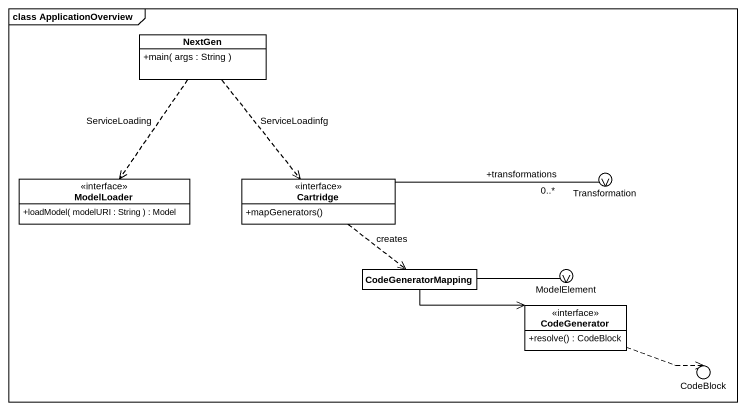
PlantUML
@startuml
mainframe class ApplicationOverview
allowmixing
hide circle
hide empty members
skinparam classAttributeIconSize 0
class NextGen {
  +main( args : String )
}
interface ModelLoader {
  +loadModel( modelURI : String ) : Model
}
interface Cartridge {
  +mapGenerators()
}
() Transformation
class CodeGeneratorMapping
() ModelElement
interface CodeGenerator {
  +resolve() : CodeBlock
}
() CodeBlock
NextGen ..> ModelLoader : ServiceLoading
NextGen ..> Cartridge : ServiceLoadinfg
Cartridge -right-> "+transformations\n0..*" Transformation
Cartridge ..> CodeGeneratorMapping : creates
CodeGeneratorMapping -right-> ModelElement
CodeGeneratorMapping -right-> CodeGenerator
CodeGenerator .right.> CodeBlock
@enduml
